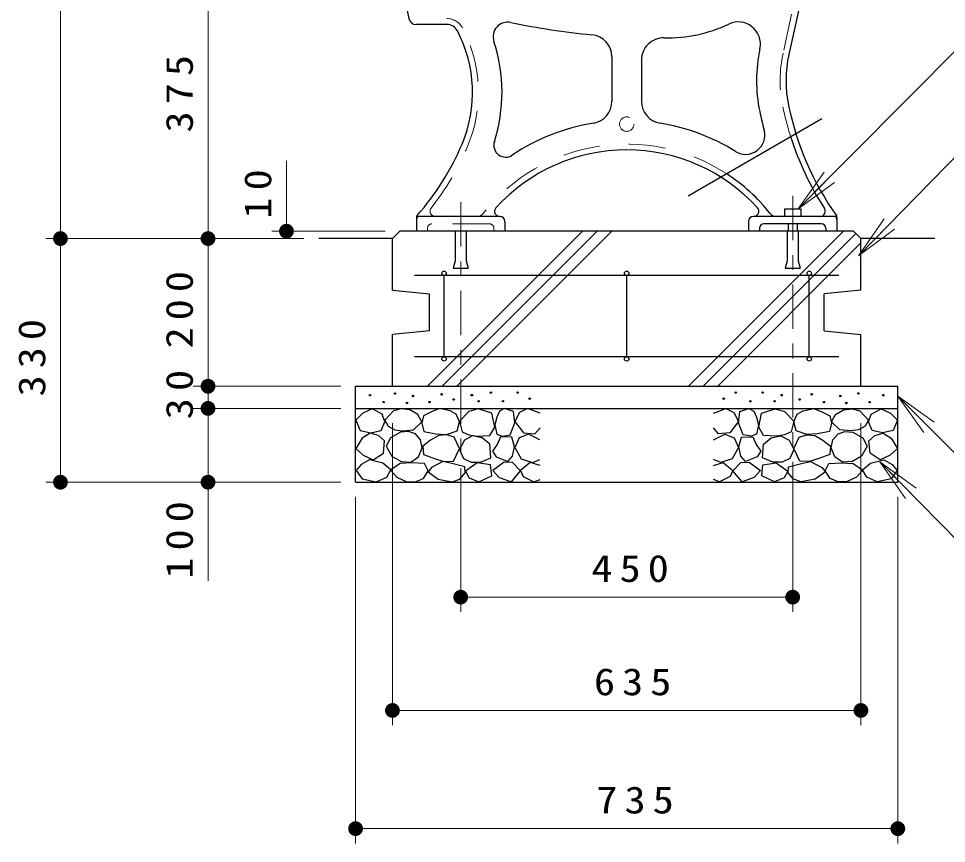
# Model space of a CAD drawing. Units: millimetres on the paper, scale 1:20. Extents: x -365 to 0, y 0 to 257.
# Drawn here: x -153 to -90.1, y 67.5 to 123.3 of the extents above; entities that cross this region are included whole.
import ezdxf

# ---------------------------------------------------------------- set-up
doc = ezdxf.new("R2010")
doc.units = ezdxf.units.MM
doc.linetypes.add('USER1', pattern=[4.5, 2.5, -2])
doc.linetypes.add('USER2', pattern=[6, 3, -1, 1, -1])
doc.layers.add('LY_1', color=7, linetype='Continuous', lineweight=25)
doc.styles.add('ＭＳ ゴシック', font='')
doc.styles.get('ＭＳ ゴシック').set_extended_font_data('MS Gothic')

# ---------------------------------------------------------------- blocks, each defined once
blk = doc.blocks.new('filled_dot')
at = {"color": 0, "linetype": 'Continuous', "lineweight": -2, "const_width": 1.25}
blk.add_lwpolyline([(-0.625, 0, 1), (0.625, 0, 1)], format="xyb", close=True, dxfattribs=at)

msp = doc.modelspace()

# ---------------------------------------------------------------- linework, layer by layer
at = {"layer": 'LY_1', "lineweight": 13}
for p, q in [((-150.132, 108.423), (-150.132, 146.265)), ((-140.132, 108.923), (-140.132, 127.177)), ((-134.816, 108.423), (-134.816, 113.687)), ((-100.136, 110.448), (-98.374, 112.927)), ((-100.136, 110.448), (-98.02, 112.574)), ((-97.665, 112.222), (-100.136, 110.448)), ((-96.056, 107.261), (-94.311, 109.751)), ((-128.132, 108.923), (-135.816, 108.923)), ((-125.248, 98.423), (-114.748, 108.923)), ((-124.258, 98.423), (-113.758, 108.923)), ((-123.268, 98.423), (-112.768, 108.923)), ((-107.57, 98.423), (-97.07, 108.923)), ((-96.056, 107.261), (-93.954, 109.401)), ((-93.597, 109.051), (-96.056, 107.261)), ((-133.632, 108.423), (-151.132, 108.423)), ((-150.132, 91.923), (-150.132, 108.423)), ((-140.132, 98.423), (-140.132, 108.423)), ((-106.58, 98.423), (-96.231, 108.772)), ((-105.59, 98.423), (-95.882, 108.131)), ((-131.132, 98.423), (-141.132, 98.423)), ((-140.132, 96.923), (-140.132, 98.423)), ((-93.382, 97.759), (-91.262, 95.637)), ((-93.382, 97.759), (-90.908, 95.99)), ((-91.616, 95.283), (-93.382, 97.759)), ((-131.132, 96.923), (-141.132, 96.923)), ((-140.132, 85.253), (-140.132, 96.923)), ((-127.632, 95.923), (-127.632, 75.466)), ((-95.882, 95.923), (-95.882, 75.466)), ((-94.601, 93.309), (-92.495, 91.173)), ((-94.601, 93.309), (-92.139, 91.524)), ((-92.851, 90.822), (-94.601, 93.309)), ((-131.132, 91.923), (-151.132, 91.923)), ((-130.132, 90.923), (-130.132, 67.46)), ((-123.007, 90.923), (-123.007, 83.139)), ((-100.507, 90.923), (-100.507, 83.139)), ((-93.382, 90.923), (-93.382, 67.46)), ((-100.507, 84.139), (-123.007, 84.139)), ((-95.882, 76.466), (-127.632, 76.466)), ((-93.382, 68.46), (-130.132, 68.46))]:
    msp.add_line(p, q, dxfattribs=at)
at = {"layer": 'LY_1', "linetype": 'USER1', "lineweight": 13}
for p, q in [((-96.738, 141.207), (-101.157, 120.98)), ((-121.057, 109.423), (-124.957, 109.423)), ((-125.257, 109.123), (-125.257, 108.923)), ((-120.757, 109.123), (-120.757, 108.923))]:
    msp.add_line(p, q, dxfattribs=at)
at = {"layer": 'LY_1'}
for p, q in [((-96.357, 141.073), (-100.766, 120.895)), ((-126.747, 124.39), (-126.519, 123.319)), ((-123.941, 122.923), (-126.03, 122.923)), ((-112.757, 120.731), (-112.757, 117.72)), ((-110.757, 120.513), (-110.757, 117.72)), ((-107.6, 111.318), (-98.532, 116.553)), ((-101.056, 110.448), (-101.056, 109.923)), ((-101.056, 110.448), (-99.959, 110.448)), ((-99.959, 110.448), (-99.959, 109.923)), ((-126.007, 109.848), (-126.007, 108.923)), ((-120.366, 109.923), (-125.807, 109.923)), ((-120.007, 109.573), (-120.007, 108.923)), ((-103.507, 109.573), (-103.507, 108.923)), ((-97.707, 109.923), (-103.149, 109.923)), ((-98.557, 109.423), (-102.457, 109.423)), ((-100.807, 109.423), (-100.807, 108.923)), ((-100.207, 109.423), (-100.207, 108.923)), ((-97.507, 109.86), (-97.507, 108.923)), ((-127.633, 108.423), (-127.133, 108.923)), ((-96.382, 108.923), (-127.132, 108.923)), ((-123.382, 108.923), (-123.382, 106.923)), ((-122.632, 108.923), (-122.632, 106.923)), ((-102.757, 109.123), (-102.757, 108.923)), ((-100.882, 108.923), (-100.882, 106.923)), ((-100.132, 108.923), (-100.132, 106.923)), ((-98.257, 109.123), (-98.257, 108.923)), ((-96.382, 108.923), (-95.882, 108.423)), ((-127.632, 108.423), (-132.632, 108.423)), ((-127.632, 104.923), (-127.632, 108.423)), ((-90.882, 108.423), (-95.882, 108.423)), ((-95.882, 104.923), (-95.882, 108.423)), ((-123.383, 106.923), (-123.508, 106.423)), ((-122.633, 106.923), (-122.508, 106.423)), ((-100.883, 106.923), (-101.008, 106.423)), ((-100.133, 106.923), (-100.008, 106.423)), ((-123.507, 106.423), (-122.507, 106.423)), ((-101.007, 106.423), (-100.007, 106.423)), ((-97.382, 105.923), (-126.132, 105.923)), ((-124.132, 100.423), (-124.132, 105.923)), ((-111.757, 100.423), (-111.757, 105.923)), ((-99.382, 100.423), (-99.382, 105.923)), ((-127.632, 104.923), (-125.132, 104.673)), ((-125.132, 102.173), (-125.132, 104.673)), ((-95.882, 104.923), (-98.382, 104.673)), ((-98.382, 102.173), (-98.382, 104.673)), ((-125.132, 102.173), (-127.632, 101.923)), ((-127.632, 98.423), (-127.632, 101.923)), ((-98.382, 102.173), (-95.882, 101.923)), ((-95.882, 98.423), (-95.882, 101.923)), ((-97.382, 100.423), (-126.132, 100.423)), ((-130.132, 91.923), (-130.132, 98.423)), ((-130.132, 98.423), (-93.382, 98.423)), ((-93.382, 91.923), (-93.382, 98.423)), ((-130.132, 96.923), (-93.382, 96.923)), ((-130.132, 91.923), (-93.382, 91.923))]:
    msp.add_line(p, q, dxfattribs=at)
at = {"layer": 'LY_1', "linetype": 'USER2', "lineweight": 13}
for p, q in [((-100.507, 111.309), (-100.507, 90.423)), ((-123.007, 110.881), (-123.007, 90.423))]:
    msp.add_line(p, q, dxfattribs=at)
at = {"layer": 'LY_1', "lineweight": 13}
for points in [[(-100.136, 110.448), (-89.104, 121.531), (-50.054, 121.531)], [(-96.056, 107.261), (-89.104, 114.339), (-64.906, 114.339)], [(-93.382, 97.759), (-89.248, 93.621), (-46.899, 93.621)], [(-94.601, 93.309), (-89.171, 87.802), (-83.054, 87.802)]]:
    msp.add_lwpolyline(points, dxfattribs=at)
at = {"layer": 'LY_1'}
for points in [[(-129.01, 96.893), (-129.644, 96.592), (-130.119, 96.117), (-129.818, 95.42), (-129.089, 95.278), (-128.392, 95.436), (-128.139, 96.022), (-128.329, 96.529)], [(-127.039, 96.898), (-127.566, 96.763), (-128.147, 96.128), (-127.917, 95.709), (-127.46, 95.471), (-126.944, 95.398), (-126.201, 95.465), (-125.633, 96.006), (-125.917, 96.506), (-126.45, 96.816)], [(-124.448, 96.908), (-124.985, 96.685), (-125.531, 96.416), (-125.647, 95.915), (-125.513, 95.351), (-124.689, 95.19), (-123.965, 95.145), (-123.24, 95.405), (-123.087, 96.013), (-123.32, 96.523), (-123.723, 96.747)], [(-121.828, 96.882), (-122.458, 96.721), (-123.089, 96.054), (-122.903, 95.337), (-122.463, 95.121), (-121.902, 95.052), (-121.037, 95.077), (-120.703, 95.646), (-120.888, 96.61)], [(-120.556, 96.333), (-120.691, 95.809), (-120.565, 95.177), (-120.195, 95.051), (-119.644, 95.141), (-119.337, 95.954), (-119.418, 96.712), (-120.032, 96.919), (-120.384, 96.739)], [(-102.959, 96.333), (-102.824, 95.809), (-102.95, 95.177), (-103.32, 95.051), (-103.871, 95.141), (-104.178, 95.954), (-104.096, 96.712), (-103.483, 96.919), (-103.131, 96.739)], [(-101.687, 96.882), (-101.056, 96.721), (-100.426, 96.054), (-100.611, 95.337), (-101.052, 95.121), (-101.613, 95.052), (-102.478, 95.077), (-102.812, 95.646), (-102.626, 96.61)], [(-99.067, 96.908), (-98.53, 96.685), (-97.984, 96.416), (-97.868, 95.915), (-98.002, 95.351), (-98.825, 95.19), (-99.55, 95.145), (-100.275, 95.405), (-100.427, 96.013), (-100.195, 96.523), (-99.792, 96.747)], [(-96.476, 96.898), (-95.949, 96.763), (-95.368, 96.128), (-95.598, 95.709), (-96.055, 95.471), (-96.571, 95.398), (-97.314, 95.465), (-97.882, 96.006), (-97.598, 96.506), (-97.064, 96.816)], [(-94.505, 96.893), (-93.871, 96.592), (-93.396, 96.117), (-93.697, 95.42), (-94.426, 95.278), (-95.123, 95.436), (-95.376, 96.022), (-95.186, 96.529)], [(-129.137, 95.246), (-129.675, 94.897), (-130.119, 94.216), (-129.612, 93.757), (-128.947, 93.44), (-128.25, 93.883), (-128.17, 94.723), (-128.578, 95.086)], [(-127.674, 93.681), (-127.053, 93.336), (-126.377, 93.29), (-125.863, 93.651), (-125.62, 94.249), (-125.731, 94.786), (-126.079, 95.195), (-126.545, 95.36), (-127.079, 95.303), (-127.769, 94.934), (-128.066, 94.357)], [(-124.498, 95.078), (-125.052, 94.78), (-125.579, 94.361), (-125.525, 93.807), (-124.782, 93.537), (-124.147, 93.321), (-123.498, 93.348), (-123.092, 94.213), (-123.444, 94.969), (-123.947, 95.134)], [(-122.214, 95.07), (-122.758, 94.761), (-123.092, 94.143), (-122.82, 93.525), (-122.295, 93.276), (-121.658, 93.277), (-120.966, 93.574), (-121.027, 94.501), (-121.55, 94.923)], [(-120.303, 95), (-120.538, 94.481), (-120.859, 94.024), (-120.599, 93.653), (-119.821, 93.319), (-119.494, 93.68), (-119.363, 94.308), (-119.549, 94.963)], [(-103.212, 95), (-102.977, 94.481), (-102.656, 94.024), (-102.915, 93.653), (-103.694, 93.319), (-104.021, 93.68), (-104.152, 94.308), (-103.966, 94.963)], [(-101.301, 95.07), (-100.757, 94.761), (-100.423, 94.143), (-100.695, 93.525), (-101.22, 93.276), (-101.857, 93.277), (-102.549, 93.574), (-102.487, 94.501), (-101.964, 94.923)], [(-99.017, 95.078), (-98.463, 94.78), (-97.936, 94.361), (-97.99, 93.807), (-98.733, 93.537), (-99.368, 93.321), (-100.017, 93.348), (-100.422, 94.213), (-100.071, 94.969), (-99.567, 95.134)], [(-95.841, 93.681), (-96.462, 93.336), (-97.138, 93.29), (-97.652, 93.651), (-97.895, 94.249), (-97.783, 94.786), (-97.436, 95.195), (-96.97, 95.36), (-96.436, 95.303), (-95.746, 94.934), (-95.449, 94.357)], [(-94.378, 95.246), (-93.839, 94.897), (-93.396, 94.216), (-93.903, 93.757), (-94.568, 93.44), (-95.265, 93.883), (-95.344, 94.723), (-94.937, 95.086)], [(-129.178, 93.449), (-129.746, 93.13), (-130.084, 92.707), (-129.681, 92.141), (-128.738, 91.938), (-128.022, 92.258), (-127.749, 92.762), (-128.288, 93.218)], [(-126.323, 93.242), (-127.106, 93.201), (-127.769, 92.728), (-127.336, 92.269), (-126.647, 91.958), (-126.082, 91.95), (-125.539, 92.174), (-125.201, 92.701), (-125.458, 93.188)], [(-124.207, 93.334), (-124.978, 92.915), (-125.221, 92.617), (-124.532, 92.131), (-123.585, 91.942), (-123.056, 92.125), (-122.707, 92.55), (-122.734, 92.969), (-123.599, 93.198)], [(-121.885, 93.226), (-122.689, 92.669), (-122.431, 92.225), (-121.786, 91.952), (-120.908, 92.36), (-120.995, 93.102)], [(-120.068, 93.29), (-120.834, 92.721), (-120.389, 92.251), (-119.573, 91.942), (-118.943, 92.696), (-119.487, 93.265)], [(-103.447, 93.29), (-102.681, 92.721), (-103.126, 92.251), (-103.941, 91.942), (-104.572, 92.696), (-104.028, 93.265)], [(-101.63, 93.226), (-100.826, 92.669), (-101.084, 92.225), (-101.729, 91.952), (-102.606, 92.36), (-102.52, 93.102)], [(-99.308, 93.334), (-98.537, 92.915), (-98.294, 92.617), (-98.983, 92.131), (-99.929, 91.942), (-100.459, 92.125), (-100.808, 92.55), (-100.781, 92.969), (-99.916, 93.198)], [(-97.192, 93.242), (-96.408, 93.201), (-95.746, 92.728), (-96.179, 92.269), (-96.868, 91.958), (-97.433, 91.95), (-97.976, 92.174), (-98.314, 92.701), (-98.057, 93.188)], [(-94.337, 93.449), (-93.768, 93.13), (-93.431, 92.707), (-93.834, 92.141), (-94.777, 91.938), (-95.493, 92.258), (-95.766, 92.762), (-95.227, 93.218)]]:
    msp.add_lwpolyline(points, close=True, dxfattribs=at)
for points in [[(-117.632, 96.588), (-118.488, 96.905), (-119.027, 96.636), (-119.343, 96.034), (-118.757, 95.273), (-117.981, 95.21), (-117.632, 95.606)], [(-105.882, 96.588), (-105.027, 96.905), (-104.488, 96.636), (-104.171, 96.034), (-104.758, 95.273), (-105.534, 95.21), (-105.882, 95.606)], [(-117.648, 94.782), (-118.409, 95.178), (-119.042, 94.925), (-119.343, 94.275), (-118.9, 93.499), (-118.139, 93.261), (-117.648, 93.467)], [(-105.867, 94.782), (-105.106, 95.178), (-104.472, 94.925), (-104.171, 94.275), (-104.615, 93.499), (-105.375, 93.261), (-105.867, 93.467)], [(-117.632, 93.055), (-118.298, 93.261), (-118.947, 92.707), (-118.773, 92.311), (-118.044, 91.946), (-117.632, 92.105)], [(-105.882, 93.055), (-105.217, 93.261), (-104.567, 92.707), (-104.742, 92.311), (-105.471, 91.946), (-105.882, 92.105)]]:
    msp.add_lwpolyline(points, dxfattribs=at)
at = {"layer": 'LY_1', "linetype": 'USER1', "lineweight": 13}
msp.add_circle((-111.757, 116.173), 0.487, dxfattribs=at)
at = {"layer": 'LY_1'}
for centre, radius in [((-124.132, 106.073), 0.15), ((-111.757, 106.073), 0.15), ((-99.382, 106.073), 0.15), ((-124.132, 100.273), 0.15), ((-111.757, 100.273), 0.15), ((-99.382, 100.273), 0.15), ((-129.158, 97.818), 0.05), ((-127.461, 97.935), 0.05), ((-126.232, 97.759), 0.05), ((-124.301, 97.876), 0.05), ((-123.482, 97.525), 0.05), ((-122.253, 97.818), 0.05), ((-120.966, 97.993), 0.05), ((-119.152, 97.993), 0.05), ((-118.332, 97.583), 0.05), ((-105.182, 97.583), 0.05), ((-104.363, 97.993), 0.05), ((-102.549, 97.993), 0.05), ((-101.262, 97.818), 0.05), ((-100.033, 97.525), 0.05), ((-99.214, 97.876), 0.05), ((-97.282, 97.759), 0.05), ((-96.053, 97.935), 0.05), ((-94.356, 97.818), 0.05), ((-128.222, 97.349), 0.05), ((-126.642, 97.291), 0.05), ((-125.121, 97.349), 0.05), ((-121.785, 97.408), 0.05), ((-120.146, 97.408), 0.05), ((-103.368, 97.408), 0.05), ((-101.73, 97.408), 0.05), ((-98.394, 97.349), 0.05), ((-96.873, 97.291), 0.05), ((-95.293, 97.349), 0.05)]:
    msp.add_circle(centre, radius, dxfattribs=at)
for centre, radius, start, end in [((-126.03, 123.423), 0.5, 191.99991, 269.99996), ((-123.941, 122.123), 0.8, 27.60764, 89.99998), ((-119.812, 122.083), 1, 78.01344, 198.25853), ((-109.635, 170.015), 48, 258.01353, 264.64206), ((-109.007, 131.723), 9.713, 268.72239, 295.41346), ((-104.196, 121.596), 1.5, 347.90591, 115.41335), ((-131.207, 118.323), 9, 337.11993, 27.60761), ((-114.257, 120.731), 1.5, 0, 84.64199), ((-109.257, 120.513), 1.5, 88.72237, 179.99996), ((-131.207, 118.323), 11, 342.31669, 18.2585), ((-92.657, 119.123), 10.3, 167.90593, 191.74864), ((-92.657, 119.123), 8.3, 167.67523, 191.74863), ((-114.257, 117.72), 1.5, 279.28175, 0), ((-109.257, 117.72), 1.5, 179.99996, 260.71821), ((-81.203, 121.506), 22, 191.74864, 195.12244), ((-81.203, 121.506), 20, 191.74864, 215.20709), ((-111.757, 102.423), 14, 99.28176, 123.68067), ((-111.757, 102.423), 14, 58.20286, 80.71814), ((-103.696, 115.427), 1.3, 238.20292, 15.12235), ((-81.203, 121.506), 20.4, 197.61348, 212.77339), ((-139.315, 121.745), 17.8, 318.62709, 337.11994), ((-119.965, 114.739), 0.8, 162.31664, 303.6807), ((-111.757, 102.423), 12, 42.36251, 137.63741), ((-111.757, 102.423), 12.4, 38.3274, 56.97293), ((-120.366, 110.273), 0.35, 137.63744, 269.99995), ((-103.149, 110.273), 0.35, 269.99996, 42.36247), ((-101.638, 110.423), 0.5, 218.32762, 269.99996), ((-98.65, 110.273), 0.35, 269.99996, 32.77331), ((-125.807, 109.848), 0.2, 138.62719, 179.99996), ((-125.807, 109.723), 0.2, 89.99998, 179.99996), ((-120.357, 109.573), 0.35, 0, 89.99998), ((-103.157, 109.573), 0.35, 89.99998, 179.99996), ((-102.457, 109.123), 0.3, 89.99998, 179.99996), ((-98.557, 109.123), 0.3, 0, 89.99998), ((-97.707, 109.723), 0.2, 0, 89.99998), ((-97.707, 109.86), 0.2, 0, 35.20693)]:
    msp.add_arc(centre, radius, start, end, dxfattribs=at)
at = {"layer": 'LY_1', "linetype": 'USER1', "lineweight": 13}
for centre, radius, start, end in [((-123.941, 122.123), 1.2, 27.60764, 89.99998), ((-131.207, 118.323), 9.4, 337.11993, 27.60761), ((-92.657, 119.123), 8.7, 167.67523, 191.74863), ((-81.203, 121.506), 20.4, 191.74864, 197.61348), ((-139.315, 121.745), 18.2, 321.80001, 337.11992), ((-111.757, 102.423), 12.4, 56.97293, 141.67249), ((-124.737, 110.273), 0.35, 141.79986, 269.99995), ((-121.877, 110.423), 0.5, 269.99996, 321.67259), ((-124.957, 109.123), 0.3, 89.99998, 179.99996), ((-121.057, 109.123), 0.3, 0, 89.99998)]:
    msp.add_arc(centre, radius, start, end, dxfattribs=at)

# ---------------------------------------------------------------- block references
at = {"layer": 'LY_1', "lineweight": 13, "xscale": 0.4, "yscale": 0.4}
for p, rotation in [((-134.816, 108.923), 270), ((-150.132, 108.423), 270), ((-140.132, 108.423), 270), ((-140.132, 98.423), 270), ((-140.132, 96.923), 270), ((-150.132, 91.923), 90), ((-140.132, 91.923), 90), ((-100.507, 84.139), 180), ((-95.882, 76.466), 180), ((-93.382, 68.46), 180)]:
    msp.add_blockref('filled_dot', p, dxfattribs=dict(at, rotation=rotation))
for p in [(-123.007, 84.139), (-127.632, 76.466), (-130.132, 68.46)]:
    msp.add_blockref('filled_dot', p, dxfattribs=at)

# ---------------------------------------------------------------- texts
at = {"layer": 'LY_1', "char_height": 1.833, "attachment_point": 8, "rotation": 90, "style": 'ＭＳ ゴシック'}
for s, insert in [('\\T1.33;\\W1.15;375', (-141.132, 118.467)), ('\\T1.34;\\W1.15;10', (-135.816, 111.687)), ('\\T1.33;\\W1.15;200', (-141.132, 103.84)), ('\\T1.33;\\W1.15;330', (-151.132, 100.589)), ('\\T1.34;\\W1.15;30', (-141.132, 98.101)), ('\\T1.33;\\W1.15;100', (-141.132, 88.253))]:
    msp.add_mtext(s, dxfattribs=dict(at, insert=insert))
at = {"layer": 'LY_1', "char_height": 1.833, "attachment_point": 8, "style": 'ＭＳ ゴシック'}
for s, insert in [('\\T1.33;\\W1.15;450', (-111.287, 85.139)), ('\\T1.33;\\W1.15;635', (-111.118, 77.466)), ('\\T1.33;\\W1.15;735', (-110.952, 69.46))]:
    msp.add_mtext(s, dxfattribs=dict(at, insert=insert))

doc.saveas('drawing.dxf')
